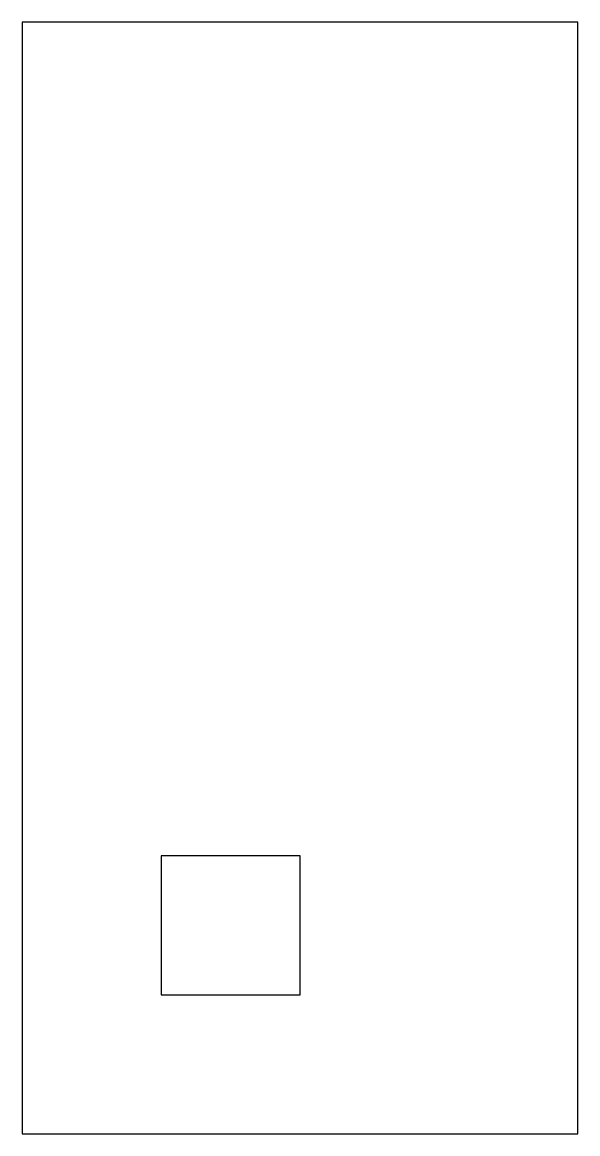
# Model space of a CAD drawing. Header units: metres. Extents: x 100 to 120, y 200 to 240.
import ezdxf

# ---------------------------------------------------------------- set-up
doc = ezdxf.new("R2010")
doc.units = ezdxf.units.M

msp = doc.modelspace()

# ---------------------------------------------------------------- linework, layer by layer
at = {"layer": 'EDIFICIO'}
msp.add_lwpolyline([(105, 205), (110, 205), (110, 210), (105, 210)], close=True, dxfattribs=at)
at = {"layer": 'LOTE'}
msp.add_lwpolyline([(100, 200), (120, 200), (120, 240), (100, 240)], close=True, dxfattribs=at)

doc.saveas('drawing.dxf')
